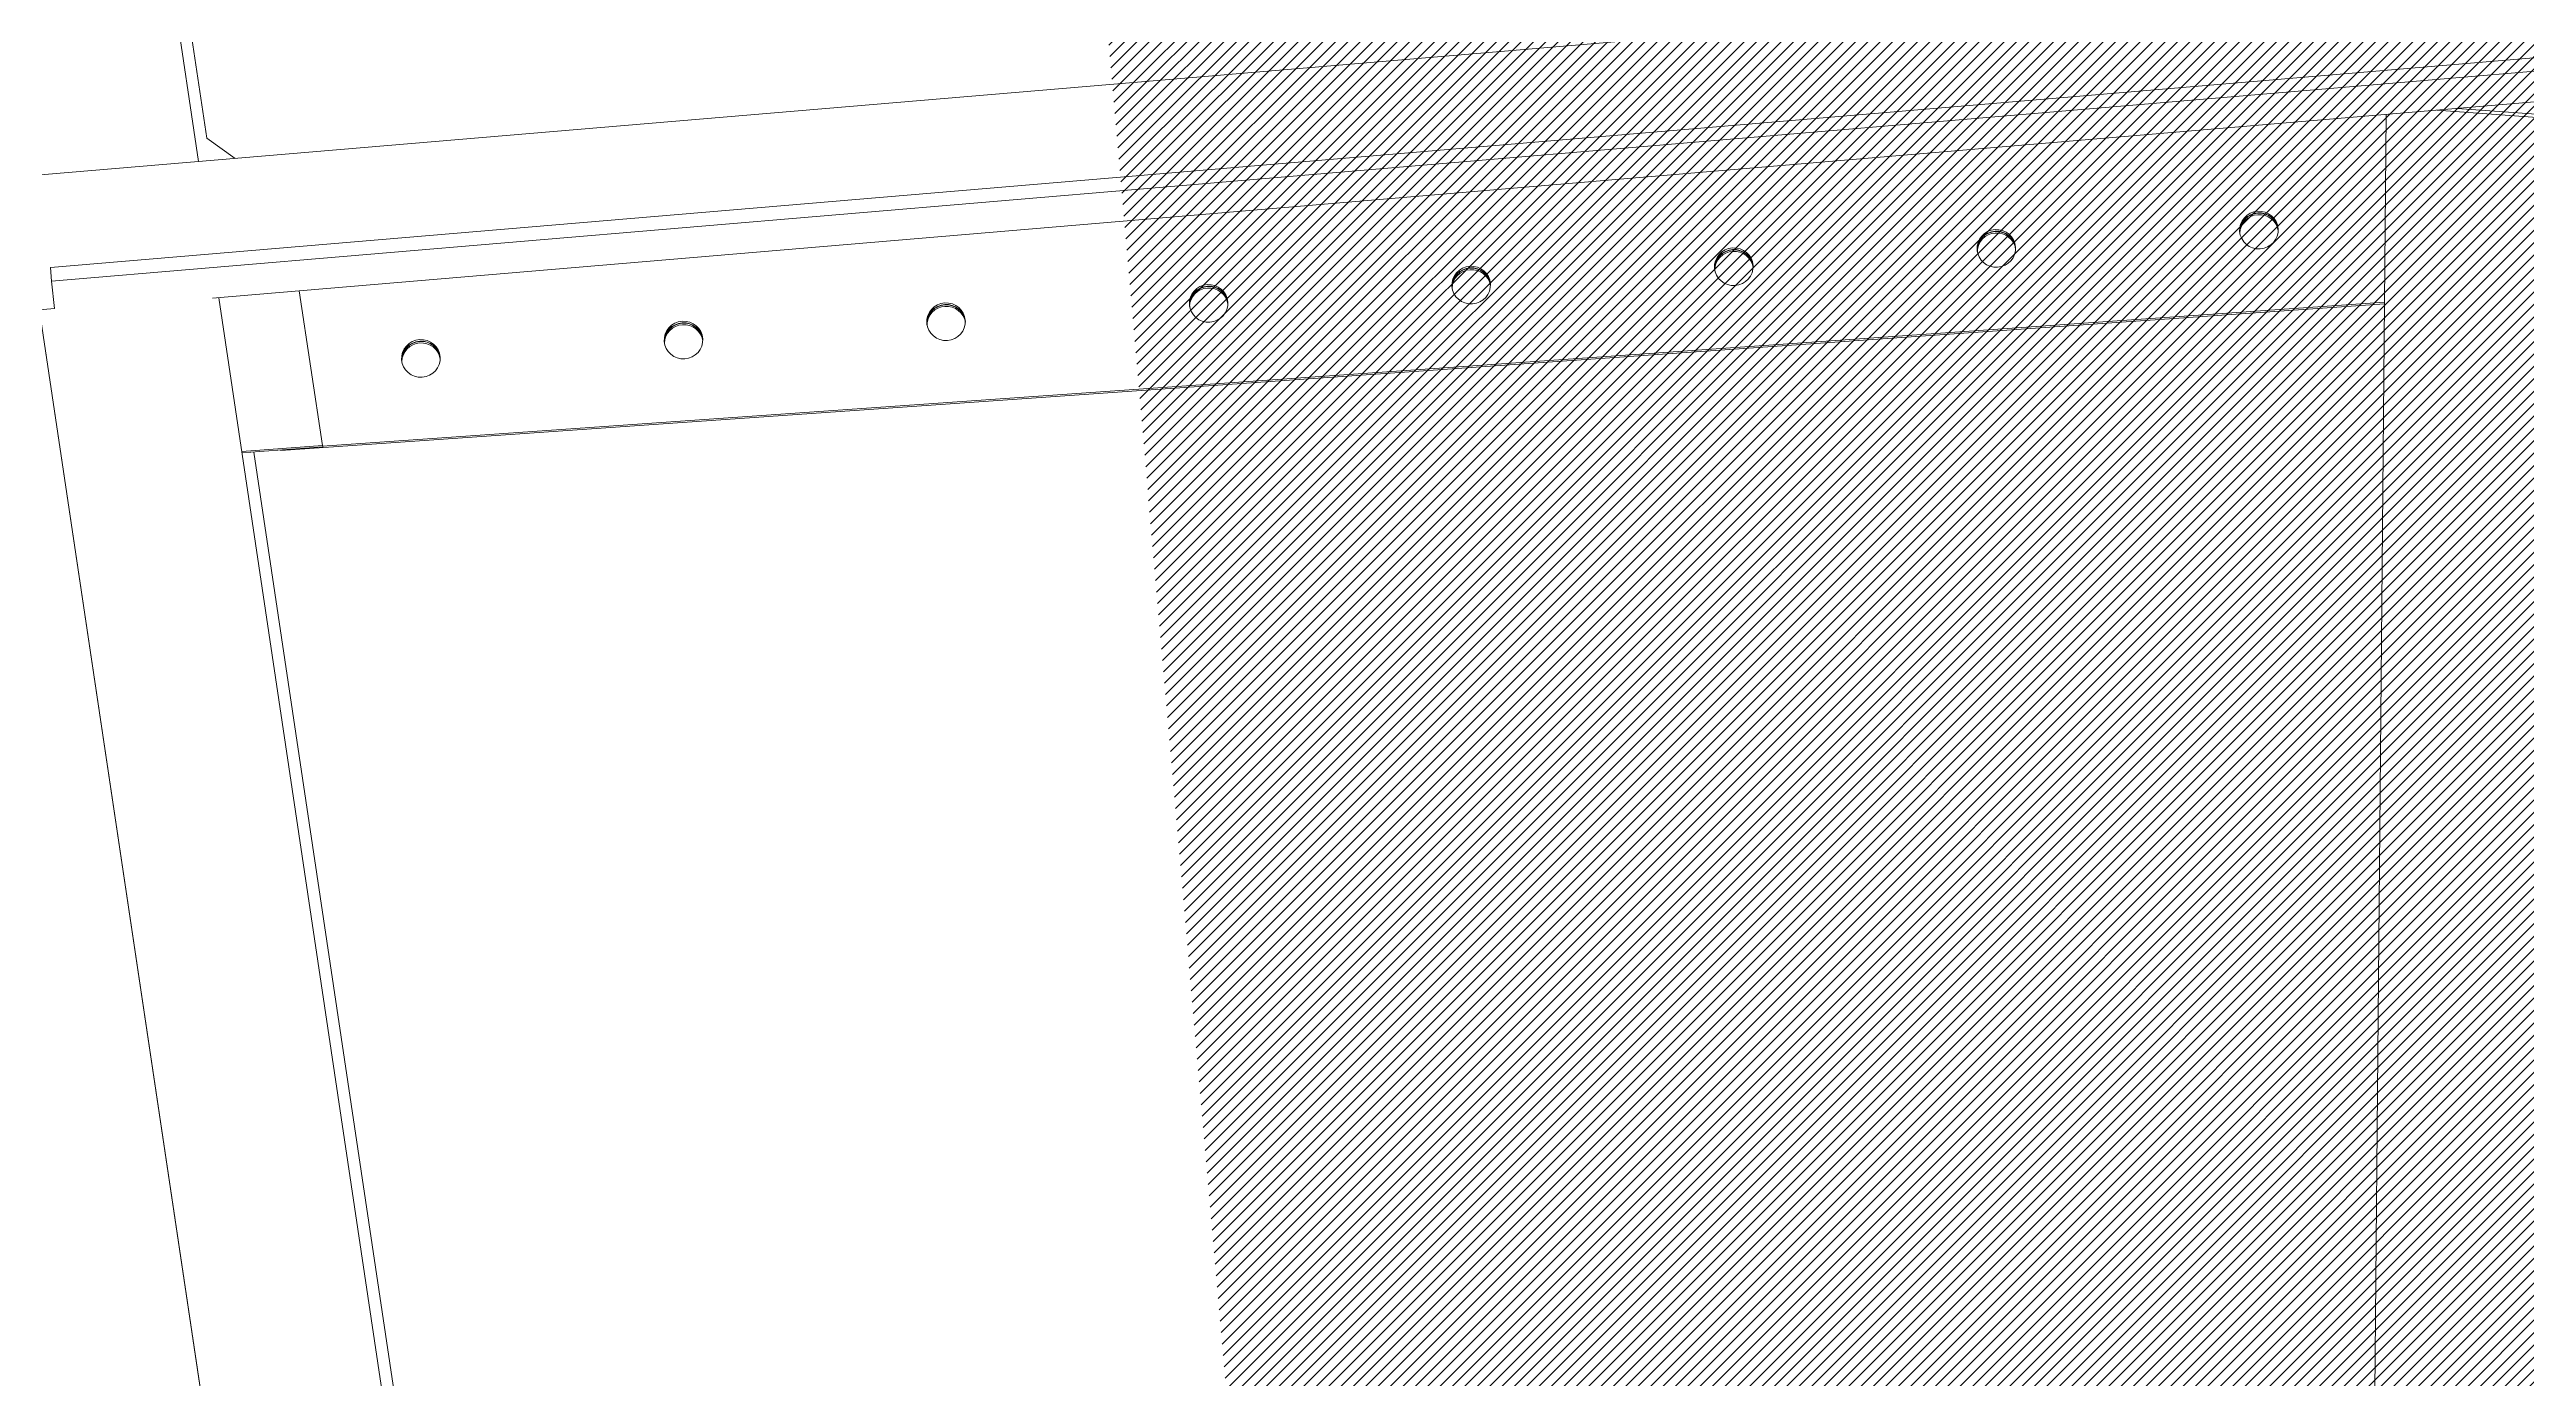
# Model space of a CAD drawing. Header units: millimetres. Extents: x -272986 to 200319, y -34579 to 49604.
# Drawn here: x 6899 to 7797, y 43845 to 44326 of the extents above; entities that cross this region are included whole.
import ezdxf

# ---------------------------------------------------------------- set-up
doc = ezdxf.new("R2010")
doc.units = ezdxf.units.MM
doc.linetypes.add('HIDDEN2', pattern=[4.762499999999999, 3.175, -1.5875])
doc.layers.get('Defpoints').update_dxf_attribs({"color": 9})
for name, color, linetype in [('X 0001 M', 7, 'Continuous'), ('X 1001 M', 8, 'HIDDEN2'), ('X 3001 D', 5, 'Continuous')]:
    doc.layers.add(name, color=color, linetype=linetype)
doc.layers.add('X 5999 H', color=7, linetype='Continuous', true_color=0xffffff)
doc.styles.add('BIT STD. 2.5', font='isocpeur.ttf', dxfattribs={"height": 2.5})
doc.dimstyles.new('BIT STD. 2.5', dxfattribs={"dimtxt": 2.5, "dimasz": 2.5, "dimexe": 1, "dimexo": 0.75, "dimgap": 1, "dimtad": 1, "dimdec": 0, "dimdsep": 46, "dimtxsty": 'BIT STD. 2.5', "dimcen": 0, "dimadec": 0, "dimazin": 0, "dimtfac": 1, "dimtdec": 0, "dimtmove": 0, "dimatfit": 3, "dimfxl": 1, "dimtfill": 1, "dimlwd": -1, "dimlwe": -1, "dimarcsym": 0})

# ---------------------------------------------------------------- blocks, each defined once
blk = doc.blocks.new('*D16')
at = {"layer": 'Defpoints', "color": 0, "transparency": 16777216}
for p in [(15597.00000000011, 48479.14825256646), (7.275957614183426e-12, 38448.14533683307), (15597.00000000011, 38448.14533683307)]:
    blk.add_point(p, dxfattribs=at)
at = {"layer": 'X 3001 D', "color": 0, "transparency": 16777216}
for p, q in [((7.278713069481507e-12, 38493.14533683307), (7.8938533352304e-12, 48539.14825256646)), ((15597.00000000011, 38493.14533683307), (15597.00000000011, 48539.14825256646)), ((150.0000000000079, 48479.14825256646), (15447.00000000011, 48479.14825256646))]:
    blk.add_line(p, q, dxfattribs=at)
for points in [[(150.0000000000079, 48504.14825256646), (150.0000000000079, 48454.14825256646), (7.89017939483296e-12, 48479.14825256646)], [(15447.00000000011, 48504.14825256646), (15447.00000000011, 48454.14825256646), (15597.00000000011, 48479.14825256646)]]:
    blk.add_solid(points, dxfattribs=at)
at = {"layer": 'X 3001 D', "color": 0, "transparency": 16777216, "insert": (7798.500000000058, 48629.14825256646), "char_height": 150, "attachment_point": 5, "style": 'BIT STD. 2.5', "bg_fill": 3, "box_fill_scale": 1.1, "bg_fill_color": 256, "bg_fill_true_color": 13158600, "bg_fill_transparency": 0}
blk.add_mtext('INTERNAL TANK DIAMETER - %%C15597mm (20 PLATES ROUND)', dxfattribs=at)
blk = doc.blocks.new('A$C89218876')
at = {"layer": 'X 1001 M', "linetype": 'Continuous', "lineweight": 0}
for p, q in [((-5844.270964998715, 373.9416632044054), (-5707.643235691077, 1334.345902654644)), ((-5894.874056007542, 424.4873903382754), (-5881.27937445213, -501.6675501401837)), ((-5847.56828510042, -493.2777620692978), (-5861.04147020094, 424.6000781696471)), ((-5856.167811958749, 424.6636742522774), (-5842.694626858229, -493.2141659866679)), ((-5832.390421804474, -435.4354251856398), (-5845.022991544272, 425.174426377062)), ((-5838.068503935898, 425.6901606855622), (-5844.379396314347, 381.3286842437769)), ((-3662.211018973572, 183.7502053722942), (-5843.999689826629, 355.4606976990913)), ((-5776.184198527022, -399.3219232958304), (-5776.184198527022, 350.1235027846756)), ((-5775.621820891163, 350.0792427048532), (-5775.621820891163, -414.5558223384105)), ((-3648.875024306257, -261.2427591762498), (-5832.424822190624, -433.091855206279)), ((-3654.926787539425, -326.9200361733833), (-5831.468865584047, -498.2176126910763)), ((-3654.926787539407, -326.9200361734902), (-5831.468865584055, -498.21761269119)), ((-4918.295168907556, -356.8487801131969), (-5775.760117551188, -424.343292996633)), ((-5776.414859493681, -399.3745100650654), (-5832.85453530373, -403.8171038202095)), ((-5776.414859493681, -399.3745100650654), (-5775.859405659732, -399.2865348204487)), ((-5776.298756912915, -428.6746380716177), (-5776.414859493681, -399.3745100650654)), ((-5776.059447475007, -399.3022809158429), (-5775.859405659732, -399.2865348204487)), ((-5775.859405659732, -399.2865348204491), (-5775.743127751834, -428.630909108279)), ((-5775.798900678768, -414.5558223384105), (-5775.621820891163, -414.5558223384105)), ((-5775.621820891163, -414.5558223384105), (-5775.79884548092, -414.5697522960918)), ((-5882.423736756726, -423.7064152818971), (-5890.478465054508, -433.4263391538407)), ((-5882.228436625552, -437.0114846683423), (-7760.897656572179, -584.8659588369983)), ((-5890.478465054508, -433.4263391538407), (-6747.832287860878, -500.9121048759312)), ((-5842.694626858229, -493.2141659866679), (-5847.568285100413, -493.2777620692978)), ((-5832.664288485197, -492.7544890743616), (-5842.694626858229, -493.2141659866679)), ((-5832.664288485201, -492.7544890743616), (-5831.901876509026, -544.6947728929777))]:
    blk.add_line(p, q, dxfattribs=at)
at = {"layer": 'X 1001 M', "linetype": 'Continuous', "lineweight": 0, "extrusion": (0, 0, -1)}
for centre, major_axis, ratio, start_param, end_param in [((-5805.415300470577, 306.5331458628784), (1.554312234475219e-15, 7), 0.9743700647852344, -3.141592653589794, 3.141592653589793), ((-5804.740447307551, 306.5331458628812), (-8.104628079763643e-15, -6.999999999999989), 0.9743700647852344, 0.049491957474301, 3.092100696109308), ((-5805.415300470577, 211.0948274466718), (1.554312234475219e-15, 7), 0.9743700647852344, -3.141592653589794, 3.141592653589793), ((-5804.740447307551, 211.0948274466741), (-1.010302952408893e-14, -6.999999999999991), 0.9743700647852344, 0.04949195747430068, 3.092100696109308), ((-5805.415300470577, 115.6565090304648), (1.554312234475219e-15, 7), 0.9743700647852344, -3.141592653589794, 3.141592653589793), ((-5804.740447307551, 115.6565090304671), (-6.938893903907228e-15, -7.000000000000048), 0.9743700647852344, 0.04949195747430076, 3.092100696109308), ((-5805.415300470577, 20.21819061425776), (1.554312234475219e-15, 7), 0.9743700647852344, -3.141592653589794, 3.141592653589793), ((-5804.740447307551, 20.21819061426004), (-9.992007221626409e-15, -7.000000000000048), 0.9743700647852342, 0.0494919574743003, 3.092100696109308), ((-5805.415300470577, -75.22012780194927), (1.554312234475219e-15, 7), 0.9743700647852344, -3.141592653589794, 3.141592653589793), ((-5804.740447307551, -75.220127801947), (-7.716050021144838e-15, -7.000000000000053), 0.9743700647852342, 0.04949195747430065, 3.092100696109283), ((-5805.415300470577, -170.6584462181563), (1.554312234475219e-15, 7), 0.9743700647852344, -3.141592653589794, 3.141592653589793), ((-5804.740447307551, -170.658446218154), (-7.716050021144838e-15, -7.000000000000053), 0.9743700647852342, 0.04949195747430065, 3.092100696109283), ((-5805.415300470577, -266.0967646343634), (1.554312234475219e-15, 7), 0.9743700647852344, -3.141592653589794, 3.141592653589793), ((-5804.740447307551, -266.0967646343611), (-8.93729534823251e-15, -6.999999999999979), 0.9743700647852344, 0.04949195747443445, 3.092100696109177), ((-5805.415300470577, -361.5350830505704), (1.554312234475219e-15, 7), 0.9743700647852344, -3.141592653589794, 3.141592653589793), ((-5804.740447307551, -361.5350830505681), (-8.93729534823251e-15, -6.999999999999979), 0.9743700647852344, 0.04949195747443445, 3.092100696109177)]:
    blk.add_ellipse(centre, major_axis=major_axis, ratio=ratio, start_param=start_param, end_param=end_param, dxfattribs=at)
at = {"layer": 'X 1001 M', "linetype": 'Continuous', "lineweight": 0}
for centre, major_axis, ratio, start_param, end_param in [((-5804.852922834718, 306.5331458628784), (1.221245327087672e-15, 7.000000000000012), 0.9743700647852344, 0.04123814987048857, 3.10035450371938), ((-5804.178069671692, 306.5331458628812), (8.43769498715119e-15, 7.000000000000007), 0.9743700647852344, 0.09082303030223371, 3.050769623290804), ((-5804.852922834718, 211.0948274466718), (5.551115123125783e-17, 6.999999999999983), 0.9743700647852342, 0.04123814987048841, 3.100354503719379), ((-5804.178069671692, 211.0948274466741), (8.992806499463768e-15, 7.000000000000007), 0.9743700647852342, 0.09082303030223417, 3.050769623290805), ((-5804.852922834718, 115.6565090304648), (5.551115123125783e-17, 6.999999999999983), 0.9743700647852342, 0.04123814987048841, 3.100354503719379), ((-5804.178069671692, 115.6565090304671), (7.549516567451064e-15, 6.999999999999975), 0.9743700647852344, 0.09082303030223428, 3.050769623290818), ((-5804.852922834718, 20.21819061425776), (5.551115123125783e-17, 6.999999999999983), 0.9743700647852342, 0.04123814987048841, 3.100354503719379), ((-5804.178069671692, 20.21819061426004), (7.549516567451064e-15, 6.999999999999975), 0.9743700647852344, 0.09082303030223428, 3.050769623290818), ((-5804.852922834718, -75.22012780194927), (5.551115123125783e-17, 6.999999999999983), 0.9743700647852342, 0.04123814987048841, 3.100354503719379), ((-5804.178069671692, -75.22012780194746), (1.154631945610163e-14, 7.000000000000091), 0.9743700647852345, 0.09082303030223342, 3.050769623290805), ((-5804.852922834718, -170.6584462181563), (5.551115123125783e-17, 6.999999999999983), 0.9743700647852342, 0.04123814987048841, 3.100354503719379), ((-5804.178069671692, -170.658446218154), (4.329869796038111e-15, 6.999999999999945), 0.9743700647852341, 0.09082303030223532, 3.050769623290557), ((-5804.852922834718, -266.0967646343634), (5.551115123125783e-17, 6.999999999999983), 0.9743700647852342, 0.04123814987048841, 3.100354503719379), ((-5804.178069671692, -266.0967646343611), (4.329869796038111e-15, 6.999999999999945), 0.9743700647852341, 0.09082303030223532, 3.050769623290557), ((-5804.852922834718, -361.5350830505704), (5.551115123125783e-17, 6.999999999999983), 0.9743700647852342, 0.04123814987048841, 3.100354503719379), ((-5804.178069671692, -361.5350830505681), (4.329869796038111e-15, 6.999999999999945), 0.9743700647852341, 0.09082303030223532, 3.050769623290557)]:
    blk.add_ellipse(centre, major_axis=major_axis, ratio=ratio, start_param=start_param, end_param=end_param, dxfattribs=at)
blk = doc.blocks.new('*D205')
at = {"layer": 'Defpoints', "color": 0, "transparency": 16777216}
for p in [(7798.499999999998, 48049.62661341931), (8611.574651527451, 30712.25677371097), (8631.539588011578, 30522.30309169563), (8100.295776282734, 29805.84504748697), (7798.500000000001, 29039.70000823382)]:
    blk.add_point(p, dxfattribs=at)
at = {"layer": 'X 3001 D', "color": 0, "transparency": 16777216}
blk.add_line((8636.243368858626, 30477.54960640406), (8708.688717958614, 29788.2781520536), dxfattribs=at)
for start, end in [(276.9938602994936, 277.9877205989854), (270, 276.0000000000017), (268.0122794010163, 269.0061397005082)]:
    blk.add_arc((7798.499999999999, 38448.14533683098), 8647.56815421409, start, end, dxfattribs=at)
for points in [[(8854.282447572888, 29840.08251464025), (8848.624948621666, 29889.76141061849), (8702.417010162553, 29847.94946577569)], [(7648.722465585106, 29826.87718612632), (7648.288817658527, 29776.87906666693), (7798.499999999997, 29800.57718261689)]]:
    blk.add_solid(points, dxfattribs=at)
at = {"layer": 'X 3001 D', "color": 0, "transparency": 16777216, "insert": (8244.013394434154, 29947.24336142157), "char_height": 150, "attachment_point": 5, "rotation": 3.000000000000984, "style": 'BIT STD. 2.5', "bg_fill": 3, "box_fill_scale": 1.1, "bg_fill_color": 256, "bg_fill_true_color": 13158600, "bg_fill_transparency": 0}
blk.add_mtext('6° {\\C7;M02}', dxfattribs=at)
blk = doc.blocks.new('*D206')
at = {"layer": 'Defpoints', "color": 0, "transparency": 16777216}
for p in [(7798.500000000001, 48049.62661341931), (5189.741356783452, 31280.63987178857), (5072.770467766082, 30959.26499547979), (6721.994340848396, 29238.05080994163), (7798.500000000001, 29039.70000823382)]:
    blk.add_point(p, dxfattribs=at)
at = {"layer": 'X 3001 D', "color": 0, "transparency": 16777216}
blk.add_line((5057.379561316429, 30916.97882754442), (4606.496512673599, 29678.18783258325), dxfattribs=at)
blk.add_arc((7798.500000000001, 38448.14533683383), 9272.79384158168, 250.9268469440629, 269.0731530559389, dxfattribs=at)
for points in [[(4760.021737855861, 29660.84740143575), (4776.742165628036, 29707.96881159202), (4627.017721273137, 29734.56938983041)], [(7648.707110906789, 29201.56390409051), (7648.302702045332, 29151.56553958253), (7798.499999999998, 29175.35149525215)]]:
    blk.add_solid(points, dxfattribs=at)
at = {"layer": 'X 3001 D', "color": 0, "transparency": 16777216, "insert": (5284.724489801182, 29662.97768942168), "char_height": 150, "attachment_point": 5, "rotation": 344.03213039432933, "style": 'BIT STD. 2.5', "bg_fill": 3, "box_fill_scale": 1.1, "bg_fill_color": 256, "bg_fill_true_color": 13158600, "bg_fill_transparency": 0}
blk.add_mtext('20° - {\\C7;N05}', dxfattribs=at)
blk = doc.blocks.new('*D209')
at = {"layer": 'Defpoints', "color": 0, "transparency": 16777216}
for p in [(2783.545584809905, 44641.09828430423), (2998.773158548947, 44375.31436548595), (-1159.790471025197, 41186.96958724423), (-1697.652812223374, 38448.14533683308), (18712.73677971439, 38448.14533683306)]:
    blk.add_point(p, dxfattribs=at)
at = {"layer": 'X 3001 D', "color": 0, "transparency": 16777216}
blk.add_line((2755.226167212659, 44676.0698525698), (1865.51247487878, 45774.77476136317), dxfattribs=at)
blk.add_arc((7798.50000000016, 38448.14533683307), 9367.610497768575, 129.917465425105, 179.0825345748958, dxfattribs=at)
for points in [[(1771.571263239102, 45652.11972273444), (1803.347377874265, 45613.51559680607), (1903.271698341772, 45728.14600367576)], [(-1542.910352441482, 38597.94037141315), (-1592.908749890528, 38598.34068694729), (-1569.110497768414, 38448.14533683308)]]:
    blk.add_solid(points, dxfattribs=at)
at = {"layer": 'X 3001 D', "color": 0, "transparency": 16777216, "insert": (1329.892812668753, 45409.30954791416), "char_height": 150, "attachment_point": 5, "rotation": 42.89953277488738, "style": 'BIT STD. 2.5', "bg_fill": 3, "box_fill_scale": 1.1, "bg_fill_color": 256, "bg_fill_true_color": 13158600, "bg_fill_transparency": 0}
blk.add_mtext('51° - {\\C7;N02}', dxfattribs=at)
blk = doc.blocks.new('*D210')
at = {"layer": 'Defpoints', "color": 0, "transparency": 16777216}
for p in [(7798.50000000002, 48049.62661341928), (6198.722932872364, 47520.93193302717), (3813.749999979098, 45349.93479228107), (3909.249999979098, 45184.52394015824), (7798.500000000022, 29039.7000082338)]:
    blk.add_point(p, dxfattribs=at)
at = {"layer": 'X 3001 D', "color": 0, "transparency": 16777216}
blk.add_line((3791.249999979098, 45388.90593545137), (3162.125523107601, 46478.581493678), dxfattribs=at)
blk.add_arc((7798.50000000002, 38448.14533678472), 9212.74895378487, 90.9328878821739, 119.067112117826, dxfattribs=at)
for points in [[(7648.301448326745, 47684.67232823568), (7648.70849295792, 47634.67398511645), (7798.500000000022, 47660.89429056959)], [(3334.958926203788, 46478.80827235458), (3310.312265635246, 46522.31162995855), (3192.125523107603, 46426.61996945093)]]:
    blk.add_solid(points, dxfattribs=at)
at = {"layer": 'X 3001 D', "color": 0, "transparency": 16777216, "insert": (3709.259707258592, 46854.07101922051), "char_height": 150, "attachment_point": 5, "rotation": 25.941584710083006, "style": 'BIT STD. 2.5', "bg_fill": 3, "box_fill_scale": 1.1, "bg_fill_color": 256, "bg_fill_true_color": 13158600, "bg_fill_transparency": 0}
blk.add_mtext('{\\C7;N06} - 30°', dxfattribs=at)
blk = doc.blocks.new('*D469')
at = {"layer": 'Defpoints', "color": 0, "transparency": 16777216}
for p in [(7798.500000000008, 48049.62661341931), (7598.524944434046, 47039.88908940976), (7237.065021070416, 46477.03959534923), (7271.943257942479, 45978.25757021931), (7798.500000000007, 29039.70000823381)]:
    blk.add_point(p, dxfattribs=at)
at = {"layer": 'X 3001 D', "color": 0, "transparency": 16777216}
blk.add_line((7233.925979751931, 46521.92997761092), (7194.822546317979, 47081.13512864141), dxfattribs=at)
for start, end in [(90, 93.9999999999999), (87.99990566791928, 88.99995283395965), (95.00004716604028, 96.00009433208064)]:
    blk.add_arc((7798.500000000008, 38448.14533683281), 8594.070673016005, start, end, dxfattribs=at)
for points in [[(7948.276114243741, 47015.9079197994), (7948.712461597945, 47065.906015773), (7798.500000000009, 47042.21600984881)], [(7047.50885187524, 47034.43529225274), (7051.431827178259, 46984.58942718079), (7199.007934742625, 47021.28128562582)]]:
    blk.add_solid(points, dxfattribs=at)
at = {"layer": 'X 3001 D', "color": 0, "transparency": 16777216, "insert": (7493.859826831194, 47171.89849584641), "char_height": 150, "attachment_point": 5, "rotation": 1.9999999999999905, "style": 'BIT STD. 2.5', "bg_fill": 3, "box_fill_scale": 1.1, "bg_fill_color": 256, "bg_fill_true_color": 13158600, "bg_fill_transparency": 0}
blk.add_mtext('4.00°', dxfattribs=at)

msp = doc.modelspace()

# ---------------------------------------------------------------- hatches: boundary and pattern name
at = {"layer": 'X 5999 H'}
h = msp.add_hatch(dxfattribs=at)
h.set_pattern_fill('ANSI31', color=9)
h.set_pattern_definition([(45, (25000, 0), (-2.245064030267288, 2.245064030267288), [])])
edge = h.paths.add_edge_path()
edge.add_arc((7798.495709340539, 38448.14022343156), 7825.604719989263, 2.5931019493610847, 94.99996544218982, ccw=False)
edge.add_line((15616.08719766553, 38802.19185128674), (15658.44324566444, 38804.11004727978))
edge.add_arc((7798.49570953186, 38448.14022323), 7825.604719789878, 274.9544870486653, 357.3991416812109)
edge.add_line((15616.03919657416, 38093.03029855866), (15658.3937445236, 38091.10627736974))
edge.add_arc((7798.497359975252, 38448.13677386827), 7868.001140776875, 274.9544772441851, 357.39916567125465, ccw=False)
edge.add_arc((7798.49533508634, 38448.14003367921), 7868.004563266586, 2.593102689917272, 274.9516218145841)
edge.add_arc((7798.495709750798, 38448.14022345812), 7825.604719998234, 2.599526489034937, 274.95161897712)

# ---------------------------------------------------------------- linework, layer by layer
at = {"layer": 'X 0001 M', "linetype": 'Continuous'}
for centre, radius, start, end in [((7798.49533508634, 38448.14003367921), 7868.004563266586, 2.593102689917272, 274.9516218145841), ((7798.495709750798, 38448.14022345812), 7825.604719998234, 2.599526489034937, 274.95161897712)]:
    msp.add_arc(centre, radius, start, end, dxfattribs=at)

# ---------------------------------------------------------------- block references
at = {"layer": 'X 1001 M', "rotation": 273.9910714243701}
msp.add_blockref('A$C89218876', (7798.500000130947, 38448.14533676262), dxfattribs=at)

# ---------------------------------------------------------------- next in the draw order: dimensions: what is measured, and where the dimension line sits
at = {"layer": 'X 3001 D'}
dim = msp.add_linear_dim(base=(15597.00000000011, 48479.14825256646), p1=(7.275957614183426e-12, 38448.14533683307), p2=(15597.00000000011, 38448.14533683307), text='INTERNAL TANK DIAMETER - %%C<>mm (20 PLATES ROUND)', dimstyle='BIT STD. 2.5', dxfattribs=at)
dim.commit()
dim.dimension.update_dxf_attribs({"geometry": '*D16', "text_midpoint": (7798.500000000058, 48629.14825256646)})

# ---------------------------------------------------------------- next in the draw order: linework, layer by layer
msp.add_lwpolyline([(7116.454019553887, 46243.96656621981, -0.4265715426942842), (15616.08719766553, 38802.19185128674), (15658.44324566444, 38804.11004727978)], format="xyb")
msp.add_circle((7798.500000000007, 38448.14533683308), 7798.5)

# ---------------------------------------------------------------- next in the draw order: dimensions: what is measured, and where the dimension line sits
dim = msp.add_angular_dim_2l(base=(8100.295776282734, 29805.84504748697), line1=((8611.574651527451, 30712.25677371097), (8631.53958801158, 30522.30309169563)), line2=((7798.5, 48049.62661341931), (7798.5, 29039.70000823382)), text='<> {\\C7;M02}', dimstyle='BIT STD. 2.5', override={"dimscale": 0}, dxfattribs=at)
dim.commit()
dim.dimension.update_dxf_attribs({"geometry": '*D205', "text_midpoint": (8244.013394434152, 29947.24336142157)})

# ---------------------------------------------------------------- next in the draw order: dimensions: what is measured, and where the dimension line sits
dim = msp.add_angular_dim_2l(base=(6721.994340848396, 29238.05080994163), line1=((5189.741356783453, 31280.63987178857), (5072.770467766083, 30959.26499547979)), line2=((7798.500000000002, 48049.62661341931), (7798.500000000002, 29039.70000823382)), text='<> - {\\C7;N05}', dimstyle='BIT STD. 2.5', override={"dimscale": 0, "dimjust": 2}, dxfattribs=at)
dim.commit()
dim.dimension.update_dxf_attribs({"geometry": '*D206', "text_midpoint": (5284.724489801181, 29662.97768942168)})

# ---------------------------------------------------------------- next in the draw order: dimensions: what is measured, and where the dimension line sits
dim = msp.add_angular_dim_2l(base=(-1159.790471025197, 41186.96958724423), line1=((2998.773158548949, 44375.31436548595), (2783.545584809905, 44641.09828430424)), line2=((18712.73677971439, 38448.14533683307), (-1697.652812223375, 38448.14533683308)), text='<> - {\\C7;N02}', dimstyle='BIT STD. 2.5', override={"dimscale": 0, "dimjust": 2}, dxfattribs=at)
dim.commit()
dim.dimension.update_dxf_attribs({"geometry": '*D209', "text_midpoint": (1329.89281266875, 45409.30954791416)})

# ---------------------------------------------------------------- next in the draw order: dimensions: what is measured, and where the dimension line sits
dim = msp.add_angular_dim_2l(base=(6198.722932872364, 47520.93193302717), line1=((3909.249999979097, 45184.52394015824), (3813.749999979098, 45349.93479228107)), line2=((7798.50000000002, 48049.62661341929), (7798.50000000002, 29039.7000082338)), text='{\\C7;N06} - <>', dimstyle='BIT STD. 2.5', override={"dimscale": 0, "dimjust": 1}, dxfattribs=at)
dim.commit()
dim.dimension.update_dxf_attribs({"geometry": '*D210', "text_midpoint": (3709.25970725859, 46854.07101922051)})

# ---------------------------------------------------------------- next in the draw order: dimensions: what is measured, and where the dimension line sits
at = {"layer": 'X 3001 D', "color": 150}
dim = msp.add_angular_dim_2l(base=(7598.524944434046, 47039.88908940976), line1=((7271.943257942478, 45978.25757021931), (7237.065021070416, 46477.03959534923)), line2=((7798.500000000007, 48049.6266134193), (7798.500000000007, 29039.70000823381)), dimstyle='BIT STD. 2.5', override={"dimadec": 2}, dxfattribs=at)
dim.commit()
dim.dimension.update_dxf_attribs({"geometry": '*D469', "text_midpoint": (7493.859826831194, 47171.89849584641)})

doc.saveas('drawing.dxf')
